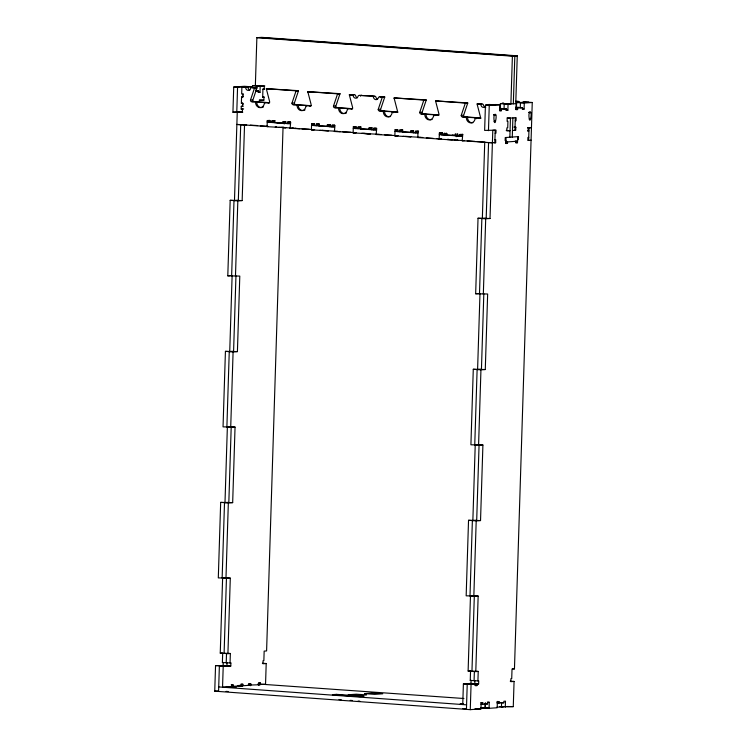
<?xml version="1.0" encoding="UTF-8"?>
<svg xmlns="http://www.w3.org/2000/svg" width="747" height="747" viewBox="0 0 747 747"><rect width="100%" height="100%" fill="white"/><g stroke="black" fill="none" stroke-linecap="round" stroke-linejoin="round"><path stroke-width="1.12" d="M480.807 704.113L482.721 704.253L482.767 702.74L481.143 702.852L480.956 708.894L470.274 709.65L214.744 691.171L215.547 665.633L223.708 665.605L215.547 665.633M232.168 426.91L235.044 427.116L232.672 502.628L220.673 502.386L218.301 577.898L230.3 578.15L227.919 653.662L220.253 653.111L222.634 577.59M246.697 124.898L244.53 125.048L242.159 200.57L230.169 200.317L227.798 275.83L239.787 276.082L237.415 351.604L225.426 351.351L223.045 426.864L235.044 427.116M242.177 112.115L232.933 112.218L233.727 87.044L244.409 86.288L252.075 86.848L244.325 86.848M218.572 691.451L219.375 665.913M231.626 276.11L233.998 200.598L238.33 200.289L240.702 124.777M236.771 112.489L237.565 87.324L248.247 86.568M225.006 502.077L227.377 426.565M229.749 351.043L232.121 275.531M234.493 200.009L237.266 111.817L242.784 112.162M226.528 653.214L226.22 662.776L227.032 662.72L226.939 665.745L219.366 666.277L230.776 666.025L230.87 663L222.391 662.505L222.69 652.934M225.314 665.857L221.485 665.577L223.11 665.465L223.204 662.449L222.391 662.505M223.204 666.557L222.55 687.193L231.477 686.568L231.523 685.055L233.148 684.943L233.083 686.96M225.968 578.449L228.339 502.936L232.672 502.628M230.711 427.424L233.092 351.902L237.415 351.604M235.464 276.39L237.835 200.868L242.159 200.57M230.3 578.15L226.462 577.87L224.091 653.382L225.715 653.27M231.206 426.836L228.834 502.357L224.511 502.656L222.139 578.178L226.462 577.87M235.959 275.802L233.587 351.323L229.254 351.622L226.883 427.144L230.123 426.91M242.878 109.137L241.197 109.071L241.281 106.307L243.307 106.158M243.064 103.347L241.374 103.282L241.58 96.989L242.794 96.905M243.354 94.038L241.673 93.973L241.888 86.923L246.613 86.979M242.383 112.19L242.476 109.165M241.281 106.307L242.56 106.401L242.654 103.375M241.58 96.989L242.85 97.082L242.952 94.066M227.48 653.28L230.356 653.494L230.057 663.056L230.87 663M252.458 87.735L252.523 85.718L255.997 85.475M515.757 103.656L517.26 55.829L261.739 37.35L256.865 37.695L255.362 85.522L264.307 86.166L264.214 89.192L262.935 89.098L262.683 97.147L263.962 97.241L263.868 100.266L259.396 99.939M256.202 91.031L256.361 85.998L259.835 85.756M255.549 90.714L258.425 90.919L258.378 92.432L260.003 92.32L260.189 86.279L264.83 85.952M259.274 102.414L259.34 100.397L263.803 100.089M241.197 686.381L241.262 684.373L242.878 684.252L242.831 685.765L239.003 685.494M269.667 122.387L269.732 120.379L267.295 120.547L267.099 126.682L293.347 128.12M250.665 685.718L250.721 683.701L248.807 683.561M270.209 122.219L271.936 122.396L271.983 120.883L275.055 120.762M274.42 120.715L274.373 122.228L271.936 122.396M284.196 124.021L284.224 123.115L274.494 122.583L274.943 121.042M258.77 685.148L258.835 683.131L260.46 683.019L260.414 684.532L258.499 684.392M283.01 123.199L283.057 121.686L285.494 121.518L285.429 123.535M262.365 663.252L266.203 663.523L265.549 684.168L260.414 684.532M283.057 126.981L266.595 650.936L264.158 651.113L263.859 660.675L263.047 660.731L262.953 663.756L266.203 663.523M290.172 121.854L290.125 123.367L287.698 123.535L285.569 123.386L286.017 121.845M287.698 123.535L287.744 122.022L289.771 121.882M290.097 128.344L290.704 122.181M337.635 131.323L311.396 129.885L311.592 123.75L313.619 123.61M313.964 125.599L314.029 123.582M319.352 123.965L318.708 123.918L318.661 125.431L316.233 125.599L314.095 125.449L314.552 123.909M316.233 125.599L316.28 124.086L318.708 123.918M328.521 126.318L318.782 125.785L319.24 124.245M327.298 126.402L327.345 124.889L330.426 124.768M329.716 126.738L329.782 124.721M334.469 125.057L334.423 126.57L331.985 126.738L329.857 126.588L330.314 125.048M331.985 126.738L332.032 125.235L334.058 125.085M334.385 131.547L334.992 125.384M379.364 134.339L353.126 132.901L353.331 126.766L355.759 126.598L355.703 128.615M359.867 128.409L360.399 128.447L355.833 128.465L356.291 126.925M357.962 128.615L358.009 127.111L361.081 126.981M370.251 129.334L360.521 128.801L360.446 126.934M369.037 129.418L369.083 127.905L372.155 127.784M371.455 129.754L371.52 127.737M373.724 129.754L373.771 128.251L376.208 128.073L376.152 129.586L373.724 129.754L371.595 129.605L372.043 128.064M376.124 134.572L376.731 128.4M421.112 137.355L394.864 135.926L395.06 129.791L397.497 129.614L397.432 131.631M402.82 130.006L402.185 129.959L402.138 131.463L399.701 131.64L397.572 131.481L398.03 129.941M399.701 131.64L399.748 130.127L402.185 129.959M411.989 132.35L402.26 131.817L402.708 130.286M410.775 132.434L410.822 130.93L413.259 130.753L413.194 132.77M417.358 132.564L417.89 132.602L413.334 132.621L413.782 131.08M415.463 132.779L415.509 131.267L418.581 131.145M417.862 137.588L417.937 131.099M464.317 140.632L439.152 139.129L439.357 132.994L442.429 132.863M441.729 134.834L441.785 132.817M446.473 133.162L446.426 134.665L443.989 134.843L441.86 134.684L442.317 133.143M443.989 134.843L444.446 133.302M441.86 134.684L444.306 134.133M456.249 136.692L456.286 135.552L446.547 135.02L447.005 133.489M455.063 135.637L455.521 134.105M457.481 135.973L457.547 133.956M458.023 135.795L459.75 135.982L459.797 134.469L462.869 134.348M462.234 134.301L462.188 135.805L459.75 135.982M462.15 140.791L462.757 134.628M462.748 704.561L463.392 683.925L470.965 683.393L478.631 683.944L478.734 680.928L470.255 680.424L470.554 670.862L468.117 671.03L470.489 595.518M480.032 444.829L482.907 445.035L480.536 520.556L468.537 520.304L466.165 595.826L478.155 596.069L475.783 671.59L468.117 671.03M494.831 142.714L495.233 130.127L492.796 130.295L490.023 218.488L478.033 218.245L475.662 293.758L487.651 294.01L485.279 369.522L473.281 369.27L470.909 444.792L482.907 445.035M466.436 709.37L467.239 683.841L475.4 683.813L475.344 685.681L476.969 685.569L477.016 684.056L478.631 683.944M479.49 294.038L481.862 218.516L486.194 218.217L488.566 142.696M496.111 104.496L485.429 105.243L484.635 130.417L496.036 130.165L495.943 133.181L495.13 133.237M472.87 520.005L475.241 444.484M477.613 368.971L479.985 293.45M482.357 217.937L484.728 142.425L495.644 142.742L495.737 139.726L494.925 139.782M470.965 683.393L471.068 680.368L470.255 680.424M470.274 709.65L471.077 684.112L475.4 683.813M473.831 596.377L476.203 520.864L480.536 520.556M478.575 445.343L480.947 369.83L485.279 369.522M483.328 294.309L485.699 218.796L490.023 218.488M488.463 130.697L489.257 105.523L499.939 104.767L499.752 110.808L501.368 110.696L501.424 109.183L506.289 108.847L506.242 110.351L507.867 110.239L508.053 104.197L516.168 103.628L515.972 109.669L517.596 109.557L517.643 108.044L522.517 107.699L522.47 109.211L524.086 109.099L524.282 103.058L532.256 102.498L514.459 668.864L512.022 669.032L511.723 678.603L510.911 678.659L510.817 681.675L514.067 681.451L513.273 706.625L501.461 706.905L501.592 702.88M478.155 596.069L474.326 595.798L471.955 671.31L473.579 671.198M479.07 444.764L476.698 520.276L472.375 520.584L469.994 596.097L474.326 595.798M483.823 293.73L481.442 369.242L477.118 369.55L474.747 445.063L477.987 444.838M474.382 671.142L474.084 680.704L474.896 680.648L474.803 683.664L471.553 683.897M477.921 680.984L478.22 671.413L475.344 671.208M495.504 121.406C497.913 111.462 492.441 112.218 494.29 121.49A1.139 0.607 -85.9 0 0 494.859 122.583A1.139 0.607 -85.9 0 0 495.504 121.406L494.542 121.341M500.229 108.679L500.387 103.646L503.861 103.403M485.261 703.02L485.102 708.063L481.012 707.764M485.391 703.011L485.233 708.053L489.07 708.324L497.185 707.754L497.371 701.713L498.996 701.601L498.949 703.114L497.026 702.974M504.057 108.959L504.216 103.917L507.699 103.674M482.721 704.253L487.586 703.907L487.632 702.395L489.257 702.283L489.07 708.324M506.055 137.495L505.878 143.536L507.502 143.415L507.549 141.911L505.635 141.771M509.846 137.224L510.453 118.091L507.092 117.849M517.26 55.829L512.395 56.174L510.892 104.001L501.947 103.347L503.571 103.235M512.283 137.056L512.881 117.923M513.329 103.824L514.832 55.997L259.302 37.518M514.926 130.342L515.318 117.755M513.908 127.121L515.832 127.261L515.729 130.277L512.489 130.51M516.457 107.54L516.616 102.498L525.991 102.386M515.934 141.314L515.888 142.826L517.503 142.714L517.68 136.673M520.286 107.811L520.444 102.778L528.428 102.124L523.703 102.068M498.949 703.114L503.814 702.768L503.861 701.256L505.486 701.144L505.289 707.185M527.485 130.865L528.129 130.912L528.222 127.896L531.462 127.662M528.643 140.333L529.035 127.746L531.472 127.569M530.529 118.941C532.928 108.997 527.466 109.753 529.306 119.025A1.139 0.607 -85.9 0 0 529.884 120.118A1.139 0.607 -85.9 0 0 530.529 118.941L529.567 118.876M311.2 105.719L295.625 104.589A1.513 1.279 86 0 1 294.393 102.983L298.38 91.097A1.503 1.27 86 0 0 298.436 90.77L296.008 90.947A1.503 1.27 86 0 1 295.943 91.265L291.965 103.161A1.513 1.279 86 0 0 293.197 104.757L307.185 105.598L305.971 105.682A5.304 4.473 86 0 1 301.33 110.649A5.304 4.473 86 0 1 297.026 105.038M438.965 114.954L423.39 113.824A1.513 1.279 86 0 1 422.158 112.227L426.145 100.331A1.503 1.27 86 0 0 426.201 100.014L423.764 100.182A1.503 1.27 86 0 1 423.708 100.5L419.73 112.395A1.513 1.279 86 0 0 420.953 114.002L434.95 114.842A5.304 4.473 86 0 1 434.866 115.701M242.794 96.811L243.102 95.989M255.521 102.04A5.304 4.473 86 0 0 259.835 107.643A5.304 4.473 86 0 0 264.466 102.684L265.689 102.6L251.692 101.76A1.513 1.279 86 0 1 250.46 100.154L254.438 88.267A1.513 1.279 86 0 0 254.512 87.838L256.94 87.66A1.513 1.279 86 0 1 256.875 88.09L252.897 99.986A1.513 1.279 86 0 0 254.129 101.592L269.695 102.712M338.531 108.035A5.304 4.473 86 0 0 342.836 113.647A5.304 4.473 86 0 0 347.476 108.689L348.69 108.604L334.693 107.764A1.513 1.279 86 0 1 333.461 106.158L337.448 94.262A1.503 1.27 86 0 0 337.513 93.842L339.95 93.664A1.503 1.27 86 0 1 339.876 94.094L335.898 105.99A1.513 1.279 86 0 0 337.13 107.587L352.705 108.717M393.361 112.704A5.304 4.473 86 0 0 393.445 111.835L379.457 110.995A1.513 1.279 86 0 1 378.225 109.398L382.203 97.502A1.513 1.279 86 0 0 382.277 97.073L384.705 96.905A1.513 1.279 86 0 1 384.64 97.334L380.662 109.221A1.513 1.279 86 0 0 381.885 110.827L397.46 111.957M476.362 118.708A5.304 4.473 86 0 0 476.455 117.839L462.458 116.999A1.513 1.279 86 0 1 461.226 115.402L465.213 103.506A1.503 1.27 86 0 0 465.278 103.077L467.715 102.909A1.503 1.27 86 0 1 467.641 103.338L463.663 115.225A1.513 1.279 86 0 0 464.895 116.831L480.461 117.951M402.969 131.771L402.26 131.817M252.215 87.614L256.94 87.66M254.848 88.23L256.875 88.09M264.466 102.684L268.304 102.965A1.513 1.279 86 0 0 269.63 101.545L266.408 89.126A1.513 1.27 86 0 1 266.371 88.697L298.445 90.667M262.935 89.098L264.559 88.977M266.408 89.126L268.434 88.986M255.502 91.125L258.425 90.919M296.354 91.237L298.38 91.097M305.971 105.682L309.8 105.962A1.513 1.279 86 0 0 311.125 104.543L307.913 92.133A1.522 1.289 86 0 1 307.876 91.694L339.95 93.664M307.913 92.133L309.94 91.984M262.683 97.147L264.307 97.035M250.46 100.154L252.486 100.014M337.849 94.234L339.876 94.094M347.476 108.689L351.305 108.959A1.513 1.279 86 0 0 352.631 107.549L349.409 95.13A1.513 1.27 86 0 1 349.372 94.692L354.498 94.72A1.513 1.279 86 0 1 355.675 95.812A3.025 2.558 86 0 0 357.271 97.81M252.094 101.732L254.129 101.592M349.409 95.13L351.445 94.99M349.372 94.692L354.097 94.748M241.374 103.282L242.598 103.198M359.699 95.383L374.789 96.186A1.513 1.279 86 0 1 375.956 97.278A3.025 2.558 86 0 0 377.552 99.276M268.304 102.965L269.116 102.899M352.07 94.888A1.513 1.279 86 0 1 353.238 95.98A3.025 2.558 86 0 0 355.591 98.174A3.025 2.558 86 0 0 358.056 96.335A1.513 1.279 86 0 1 359.298 95.411L374.378 96.214M291.965 103.161L293.991 103.011M379.98 96.849L384.705 96.905M382.613 97.474L384.64 97.334M293.599 104.729L295.625 104.589M383.286 111.275A5.304 4.473 86 0 0 387.59 116.887A5.304 4.473 86 0 0 392.231 111.919L396.069 112.199A1.513 1.279 86 0 0 397.395 110.78L394.155 98.259A1.494 1.261 86 0 1 394.136 97.932L426.21 99.902M241.197 109.071L243.634 108.903M394.173 98.371L394.986 98.315M309.8 105.962L311.023 105.878M232.933 112.218L236.183 111.985M333.461 106.158L335.496 106.018M424.109 100.471L426.145 100.331M335.104 107.736L337.13 107.587M424.791 114.282A5.304 4.473 86 0 0 429.095 119.884A5.304 4.473 86 0 0 433.736 114.926L437.565 115.197A1.513 1.279 86 0 0 438.891 113.787L435.678 101.368A1.522 1.289 86 0 1 435.632 100.929L467.715 102.909M351.305 108.959L352.117 108.903M378.225 109.398L380.251 109.249M465.614 103.478L467.641 103.338M466.296 117.279A5.304 4.473 86 0 0 470.601 122.891A5.304 4.473 86 0 0 475.232 117.923L479.07 118.203A1.513 1.279 86 0 0 480.396 116.784L477.174 104.375A1.513 1.27 86 0 1 477.137 103.936L482.263 103.954A1.513 1.279 86 0 1 483.44 105.056A3.025 2.558 86 0 0 485.783 107.241M379.859 110.967L381.885 110.827M477.137 103.936L481.862 103.982M518.101 101.433L516.074 101.573A1.513 1.279 86 0 1 517.241 102.675M487.464 104.627L499.939 104.767M392.231 111.919L393.445 111.835M270.265 120.706L267.295 120.547M396.069 112.199L398.095 112.059M267.118 121.798L269.639 121.864M270.489 121.92L267.239 122.153L290.238 123.815M419.73 112.395L421.756 112.255M421.364 113.974L423.39 113.824M499.538 108.773L502.451 108.567M515.757 107.633L518.679 107.428M266.978 126.327L267.79 126.271M267.594 126.56L236.874 124.404M433.736 114.926L434.95 114.842M437.565 115.197L438.788 115.113M275.568 127.027C279.079 127.009 273.822 126.915 275.559 127.121M313.693 125.207L311.536 125.356L334.535 127.018M278.752 127.354L285.298 127.56L281.031 127.345M461.226 115.402L463.261 115.253M318.782 125.785L320.005 125.701M295.084 128.363L295.896 128.307M462.869 116.971L464.895 116.831M494.486 115.103L495.709 115.019L493.795 114.786M529.511 112.638L530.725 112.554L528.811 112.321M475.232 117.923L476.455 117.839M313.833 129.623L290.107 128.251M311.396 129.885L314.636 129.661M479.07 118.203L481.096 118.063M360.969 127.261L358.009 127.111M355.432 128.223L353.266 128.372L376.264 130.034M360.521 128.801L361.865 128.689M339.381 131.565L340.193 131.509M494.29 121.397L495.504 121.313L494.234 121.219M529.315 118.932L530.529 118.848M515.225 120.771L516.037 120.715L516.13 117.69L507.204 118.325L507.11 121.341L507.923 121.285L507.717 127.83L506.905 127.886L506.811 130.912L510.052 130.678L506.223 130.408M355.572 132.639L334.395 131.453L340.585 131.556M353.126 132.901L356.366 132.677M398.254 131.164L395.004 131.388L418.003 133.059M418.469 131.425L415.509 131.267M397.311 135.655L376.133 134.479L381.381 134.507M515.019 127.317L515.832 127.261M394.864 135.926L398.114 135.693L396.405 135.571M446.547 135.02L447.154 134.983M458.07 134.283L455.11 134.133M528.129 130.912L528.941 130.856L527.98 130.79M439.031 138.774L439.843 138.709M439.152 139.129L441.598 138.858L436.724 138.606M447.621 139.474L448.844 139.381M464.597 140.52L462.16 140.697L492.404 142.882M528.736 137.401L527.924 137.457L527.821 140.483L531.07 140.156M505.962 140.511L505.149 140.567L505.243 137.551L518.493 136.617L518.399 139.633L517.587 139.698M505.915 142.023L517.54 141.202L515.309 141.043M227.798 275.83L229.955 275.68M475.662 293.758L478.902 293.534M220.253 653.111L221.878 652.99M227.919 653.662L230.356 653.494M250.721 683.701L249.106 683.822L249.059 685.326L242.831 685.765M241.076 685.344L237.378 685.606L242.486 685.97L231.309 686.325M248.219 684.84L251.141 684.635M257.612 684.177L260.694 683.963M229.6 687.203L230.412 687.147M475.783 671.59L478.22 671.413M214.744 691.171L217.947 690.947M338.214 694.598L339.026 694.533M357.365 696.447L358.177 696.381M463.215 703.665L460.171 703.879L463.542 704.001M497.063 702.694L499.005 702.563M462.589 708.595L465.502 708.688M474.98 708.772L480.956 708.894M480.461 708.389L489.304 707.764M496.886 707.232L503.739 706.746M507.157 706.503L513.273 706.625M285.784 123.236L284.215 123.208M361.66 128.689L361.725 128.811M371.679 129.464L370.241 129.427M413.418 132.48L411.98 132.443M320.127 125.673L319.483 125.701L319.987 125.795M276.735 122.489L279.042 122.657M328.512 126.411L330.249 126.402L329.726 126.327M456.277 135.646L458.014 135.637L457.491 135.562M284.075 127.737L285.821 127.728L285.289 127.653M256.865 37.695L512.395 56.174M528.428 102.218L532.256 102.498M525.991 102.292L523.302 102.096A1.513 1.279 86 0 0 522.256 102.638M516.616 102.498L524.282 103.058M252.523 85.718L260.189 86.279M500.387 103.646L508.053 104.197M244.325 86.755L247.024 86.941A1.513 1.279 86 0 1 248.191 88.043A3.025 2.558 86 0 0 249.787 90.042M492.189 104.673L489.49 104.477A1.513 1.279 86 0 0 488.454 105.019M488.351 104.496L492.189 104.767M254.512 87.838L251.814 87.642A1.513 1.279 86 0 0 250.581 88.557A3.025 2.558 86 0 1 248.107 90.396A3.025 2.558 86 0 1 245.763 88.211A1.513 1.279 86 0 0 244.586 87.119M266.371 88.697L296.008 90.835M307.867 91.694L337.513 93.842M382.277 97.073L379.579 96.877A1.513 1.279 86 0 0 378.346 97.801A3.025 2.558 86 0 1 375.872 99.64A3.025 2.558 86 0 1 373.528 97.446A1.513 1.279 86 0 0 372.351 96.354M394.136 97.932L423.773 100.079M435.632 100.929L465.278 103.077M489.752 104.851L487.063 104.655A1.513 1.279 86 0 0 485.821 105.57A3.025 2.558 86 0 1 483.356 107.409A3.025 2.558 86 0 1 481.003 105.224A1.513 1.279 86 0 0 479.835 104.132M515.803 107.213L522.517 107.699M233.727 87.044L237.565 87.324M485.429 105.243L489.257 105.523M515.729 107.904L517.643 108.044M522.172 108.959L524.086 109.099M499.584 108.362L506.289 108.847M515.682 109.417L517.596 109.557M499.5 109.043L501.424 109.183M258.079 92.18L260.003 92.32M505.943 110.098L507.867 110.239M528.811 112.414L530.725 112.554M499.454 110.556L501.368 110.696M493.664 114.87L495.709 115.019M527.755 127.653L529.035 127.746M527.578 127.849L528.222 127.896M271.983 120.883L274.541 121.07M283.057 121.686L285.615 121.873M287.744 122.022L290.294 122.209M311.592 123.75L314.151 123.937M316.28 124.086L318.829 124.273M327.345 124.889L329.903 125.076M332.032 125.235L334.591 125.412M353.331 126.766L355.88 126.953M369.083 127.905L371.642 128.092M373.771 128.251L376.329 128.437M395.06 129.791L397.619 129.969M399.748 130.127L402.306 130.314M410.822 130.93L413.38 131.108M439.357 132.994L441.907 133.171M444.045 133.33L446.594 133.517M459.797 134.469L462.356 134.656M287.997 123.208L290.125 123.367M313.077 125.001L314.776 125.123M333.358 126.495L334.423 126.57M375.62 129.548L376.152 129.586M400.541 131.351L402.138 131.463M411.065 132.21L413.511 132.387M440.842 134.245L442.541 134.367L439.301 134.591L462.3 136.262M444.297 134.516L446.426 134.665M452.168 135.179L454.297 135.328M276.763 122.667L278.902 122.732M452.019 135.338L456.286 135.552M515.589 142.574L517.503 142.714M505.588 143.284L507.502 143.415M250.301 125.123L257.668 125.561M260.311 125.841L267.389 126.262M292.544 128.082L299.715 128.699M302.021 128.857L309.351 129.296M322.134 130.314L328.531 130.688M342.789 131.808L350.885 132.303M363.864 133.33L370.269 133.704M384.518 134.824L391.689 135.254M405.602 136.356L410.934 136.645M422.811 137.476L417.872 137.495L439.161 139.035M426.322 137.85L433.251 138.354M452.038 139.614L447.089 139.484L452.691 139.838M467.146 140.8L474.924 141.37M477.156 141.528L484.934 142.089M493.73 142.612L495.644 142.742M319.847 130.323L328.372 130.846M362.612 133.321L370.11 133.862M410.831 136.813L403.016 136.337M453.999 140.025L457.874 140.175L457.351 140.091M361.576 133.34L370.101 133.956M236.864 124.497L244.53 125.048M230.169 200.317L237.835 200.868M478.033 218.245L485.699 218.796M225.426 351.351L233.092 351.902M473.281 369.27L480.947 369.83M220.673 502.386L228.339 502.936M468.537 520.304L476.203 520.864M512.545 668.724L514.459 668.864M510.229 681.171L514.067 681.451M223.11 665.465L230.776 666.025M473.178 683.785L477.016 684.056M467.239 683.841L471.077 684.112M463.392 683.925L467.23 684.205M475.045 685.429L476.969 685.569M258.546 682.879L260.46 683.019M463.934 698.51L259.284 684.065M497.072 701.461L498.996 701.601M258.023 684.588L260.068 684.738L248.891 685.083M500.938 702.563L503.814 702.768M240.964 684.121L242.878 684.252M487.343 702.143L489.257 702.283M480.853 702.6L482.767 702.74M231.234 684.803L233.148 684.943M484.71 703.702L487.586 703.907M226.528 686.521L236.211 687.1L226.201 686.838M499.612 706.597L502.675 706.821M218.722 686.913L466.586 704.841M226.061 691.377L228.162 691.526M338.998 699.537L341.239 699.706M350.194 700.35L352.435 700.509M358.074 701.031L359.774 701.162M396.61 98.193L396.592 98.09A1.494 1.261 86 0 1 396.564 97.764M243.167 104.384A1.139 0.607 -85.9 0 1 242.588 103.291M524.497 102.853A1.513 1.279 86 0 1 525.729 101.928M519.679 102.498A1.513 1.279 86 0 0 518.502 101.405L515.813 101.209A1.503 1.27 86 0 0 515.85 101.648M253.504 87.688A1.513 1.279 86 0 1 254.251 87.464M268.845 88.958A1.513 1.27 86 0 1 268.799 88.519M310.341 91.956A1.522 1.289 86 0 1 310.304 91.526M351.846 94.962A1.513 1.27 86 0 1 351.809 94.524M360.493 96.158A1.513 1.279 86 0 1 361.725 95.242M380.774 97.624A1.513 1.279 86 0 1 382.016 96.708M438.106 101.2A1.522 1.289 86 0 1 438.069 100.761M479.611 104.197A1.513 1.27 86 0 1 479.574 103.758M263.523 106.877A5.304 4.473 86 0 1 258.938 106.774A5.304 4.473 86 0 1 256.744 101.947M303.655 110.481A5.304 4.473 86 0 1 298.24 104.954M305.019 109.874A5.304 4.473 86 0 1 304.356 110.248M345.151 113.479A5.304 4.473 86 0 1 339.745 107.951M346.524 112.881A5.304 4.473 86 0 1 345.861 113.245M390.625 116.485A5.304 4.473 86 0 1 384.509 111.191M432.121 119.483A5.304 4.473 86 0 1 426.005 114.188M472.916 122.723A5.304 4.473 86 0 1 467.51 117.195M336.467 694.355L332.406 694.635L359.923 696.624L363.976 696.344L336.467 694.355M349.848 694.645L348.223 694.757L358.439 695.494L366.553 694.925L356.338 694.187L349.848 694.645M366.067 693.505L364.452 693.618L374.667 694.355L382.781 693.786L372.557 693.048L366.067 693.505"/></g></svg>
